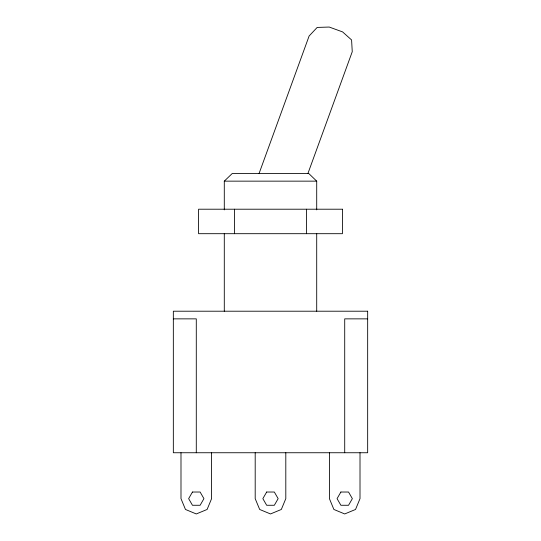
<?xml version="1.0" encoding="UTF-8"?>
<svg xmlns="http://www.w3.org/2000/svg" width="541" height="541" viewBox="0 0 541 541"><rect width="100%" height="100%" fill="white"/><g stroke="black" fill="none" stroke-linecap="round" stroke-linejoin="round"><path stroke-width="0.81" d="M259.011 173.675L309.114 36.01L317.175 27.429L329.232 27.05L342.595 31.912L351.589 39.96L352.252 51.713L307.903 173.546M224.292 209.867L224.292 181.147L232.245 173.499L308.755 173.499L316.708 181.147L316.708 209.867M224.292 181.147L316.708 181.147M173.336 318.859L196.288 318.859L196.288 452.743M367.664 318.859L344.712 318.859L344.712 452.743M360.008 452.743L360.008 498.646L355.532 509.466L344.712 513.95L333.892 509.466L329.408 498.646L329.408 452.743M316.708 233.509L316.708 311.21M306.456 209.211L306.456 233.692M285.804 452.743L285.804 498.646L281.32 509.466L270.5 513.95L259.68 509.466L255.196 498.646L255.196 452.743M234.544 209.211L234.544 233.692M224.292 233.509L224.292 311.21M211.592 452.743L211.592 498.646L207.108 509.466L196.288 513.95L185.468 509.466L180.992 498.646L180.992 452.743M192.461 492.026L188.64 498.646L192.461 505.274L200.116 505.274L203.937 498.646L200.116 492.026L192.461 492.026M266.672 492.026L262.852 498.646L266.672 505.274L274.328 505.274L278.148 498.646L274.328 492.026L266.672 492.026M340.884 492.026L337.063 498.646L340.884 505.274L348.539 505.274L352.36 498.646L348.539 492.026L340.884 492.026M342.412 209.211L198.588 209.211L198.588 233.692L342.412 233.692L342.412 209.211M367.664 311.21L173.336 311.21L173.336 452.743L367.664 452.743L367.664 311.21"/></g></svg>
